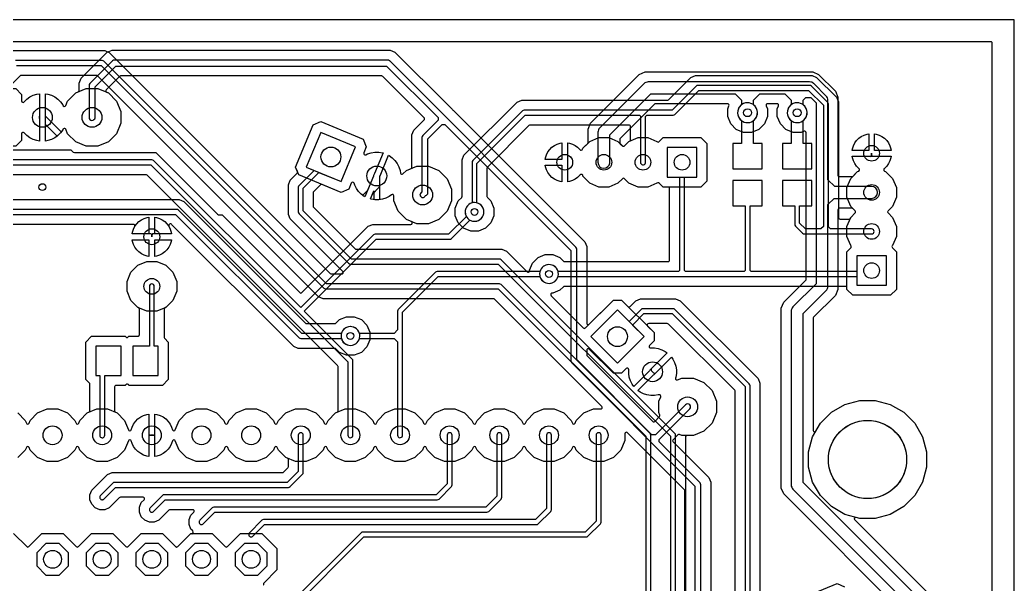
# Model space of a CAD drawing. Header units: millimetres. Extents: x 0 to 100, y 0 to 100.
# Drawn here: x 49.1 to 100, y 71.1 to 100 of the extents above; entities that cross this region are included whole.
import ezdxf

# ---------------------------------------------------------------- set-up
doc = ezdxf.new("R2010")
doc.units = ezdxf.units.MM

msp = doc.modelspace()

# ---------------------------------------------------------------- linework, layer by layer
at = {"layer": '16_copper'}
for points in [[(98.812, 1.118, 0.392588), (98.882, 1.194), (98.882, 98.806, 0.414214), (98.806, 98.882), (1.194, 98.882, 0.414214), (1.118, 98.806), (1.118, 1.194, 0.414214), (1.194, 1.118), (98.806, 1.118)], [(46.564, 93.537), (46.267, 93.834), (46.267, 96.186), (46.564, 96.483), (48.916, 96.483), (49.213, 96.186), (49.213, 95.85, 0.652315), (49.346, 95.8), (49.486, 95.94), (49.641, 96.053), (49.812, 96.14), (49.995, 96.199), (50.128, 96.22), (50.128, 95.086, 0.236107), (50.128, 94.934), (50.128, 93.8), (49.995, 93.821), (49.812, 93.88), (49.641, 93.967), (49.486, 94.08), (49.346, 94.22, 0.688708), (49.213, 94.17), (49.213, 93.834), (48.916, 93.537)], [(66.596, 91.08), (66.46, 91.216), (66.347, 91.371), (66.26, 91.542), (66.228, 91.641, 0.69697), (66.085, 91.647), (65.955, 91.332), (65.566, 91.171), (63.393, 92.071), (63.232, 92.46), (64.132, 94.632), (64.521, 94.793), (66.693, 93.893), (66.854, 93.504), (66.724, 93.189, 0.696956), (66.829, 93.092), (66.922, 93.14), (67.105, 93.199), (67.294, 93.229), (67.486, 93.229), (67.676, 93.199), (67.713, 93.187), (67.278, 92.139, 0.236099), (67.22, 91.998), (66.914, 91.26), (66.676, 91.022)], [(70.538, 86.868), (75.737, 86.868, 0.95153), (76.674, 87.075), (76.662, 87.128, 0.75763), (75.737, 87.122), (70.485, 87.122, 0.198912), (70.395, 87.085), (68.49, 85.18, 0.198912), (68.453, 85.09), (68.453, 84.127), (68.273, 83.947), (66.503, 83.947, 0.95153), (65.566, 83.74), (65.578, 83.687, 0.75763), (66.503, 83.693), (68.273, 83.693), (68.453, 83.513), (68.453, 78.74, 0.879449), (68.703, 78.708), (68.707, 78.74), (68.707, 85.037)], [(56.21, 83.3), (56.007, 83.3), (56.007, 86.36, 1), (55.753, 86.36), (55.753, 83.3), (54.91, 83.3), (54.91, 81.8), (56.21, 81.8)], [(53.366, 78.616, 0.355417), (53.467, 78.74), (53.467, 81.8), (54.31, 81.8), (54.31, 83.3), (53.01, 83.3), (53.01, 81.8), (53.213, 81.8), (53.213, 78.74), (53.216, 78.712), (53.225, 78.685), (53.24, 78.662), (53.26, 78.641), (53.284, 78.626), (53.31, 78.617), (53.338, 78.613)]]:
    msp.add_lwpolyline(points, format="xyb", close=True, dxfattribs=at)
for points in [[(38.951, 93.345), (51.729, 93.345), (51.812, 93.263, 0.198912), (51.92, 93.218), (56.09, 93.218), (59.246, 90.062, 0.198912), (59.354, 90.018), (59.47, 90.018), (63.446, 86.042, 0.414214), (63.554, 86.042), (66.761, 89.249), (66.95, 89.438), (67.184, 89.535), (69.132, 89.535, 0.820685), (69.162, 89.682), (68.902, 89.789), (68.488, 90.203), (68.263, 90.745), (68.263, 90.988, 0.612806), (68.142, 91.05), (68.029, 90.967), (67.858, 90.88), (67.675, 90.821), (67.486, 90.791), (67.294, 90.791), (67.105, 90.821), (67.067, 90.833), (67.173, 91.087), (67.498, 91.412, 0.198912), (67.542, 91.52), (67.542, 91.997, 0.039773), (67.56, 92.022), (67.994, 93.07), (68.029, 93.053), (68.184, 92.94), (68.32, 92.804), (68.433, 92.649), (68.52, 92.478), (68.579, 92.295), (68.601, 92.157, 0.612808), (68.73, 92.115), (68.902, 92.287), (69.143, 92.386, 0.303351), (69.19, 92.457), (69.19, 94.111), (69.29, 94.354), (69.815, 94.879, 0.414214), (69.815, 94.986), (67.694, 97.107, 0.198912), (67.64, 97.13), (54.28, 97.13, 0.198912), (54.226, 97.107), (53.54, 96.421, 0.534516), (53.564, 96.296), (53.655, 96.259), (54.069, 95.845), (54.293, 95.303), (54.293, 94.717), (54.069, 94.175), (53.655, 93.761), (53.113, 93.537), (52.527, 93.537), (51.985, 93.761), (51.571, 94.175), (51.478, 94.399, 0.503395), (51.36, 94.429), (51.352, 94.422, 0.162558), (51.323, 94.371), (51.244, 94.262), (50.431, 95.074, 0.015468), (50.432, 95.086), (50.432, 96.22), (50.565, 96.199), (50.748, 96.14), (50.919, 96.053), (51.074, 95.94), (51.21, 95.804), (51.323, 95.649, 0.817221), (51.478, 95.621), (51.571, 95.845), (51.985, 96.259), (52.113, 96.312, 0.303351), (52.16, 96.382), (52.16, 96.766), (52.26, 97.009), (53.601, 98.35), (53.844, 98.45), (68.076, 98.45), (68.319, 98.35), (71.039, 95.63), (71.039, 95.63), (71.246, 95.423, 0.180832), (71.293, 95.376), (78.03, 88.639), (78.13, 88.396), (78.13, 84.48, 0.668179), (78.26, 84.426), (79.494, 85.659), (79.914, 85.659), (81.577, 83.996), (81.577, 83.576), (81.34, 83.339, 0.65231), (81.398, 83.209), (81.596, 83.209), (81.785, 83.179), (81.968, 83.12), (82.139, 83.033), (82.248, 82.954), (81.392, 82.098, 0.116451), (81.338, 82.044), (80.536, 81.242), (80.457, 81.351), (80.37, 81.522), (80.311, 81.705), (80.281, 81.894), (80.281, 82.092, 0.6887), (80.151, 82.15), (79.914, 81.913), (79.494, 81.913), (78.26, 83.146, 0.668179), (78.13, 83.092), (78.13, 82.855, 0.198912), (78.153, 82.801), (81.507, 79.447, 0.414214), (81.615, 79.447), (81.859, 79.691, 0.303353), (81.875, 79.774), (81.823, 79.901), (81.823, 80.487), (81.916, 80.711, 0.504195), (81.852, 80.815), (81.842, 80.816, 0.162621), (81.785, 80.801), (81.596, 80.771), (81.404, 80.771), (81.215, 80.801), (81.032, 80.86), (80.861, 80.947), (80.752, 81.026), (81.554, 81.828, 0.116451), (81.608, 81.882), (82.464, 82.738), (82.543, 82.629), (82.63, 82.458), (82.689, 82.275), (82.719, 82.086), (82.719, 81.894), (82.689, 81.705, 0.817296), (82.779, 81.574), (83.003, 81.667), (83.589, 81.667), (84.131, 81.443), (84.545, 81.028), (84.769, 80.487), (84.769, 79.901), (84.545, 79.359), (84.131, 78.945), (83.589, 78.721), (83.003, 78.721), (82.876, 78.773, 0.303353), (82.793, 78.757), (82.549, 78.513, 0.414214), (82.549, 78.405), (84.38, 76.574), (84.48, 76.331), (84.48, 65.507, 0.414214)], [(83.972, 65.087), (83.972, 76.2, 0.198912), (83.928, 76.308), (81.84, 78.395), (81.84, 78.523), (83.404, 80.086, 1), (83.188, 80.302), (81.652, 78.765), (81.47, 78.765), (77.622, 82.613), (77.622, 88.265, 0.198912), (77.578, 88.373), (68.053, 97.898), (68.048, 97.901, 0.189183), (67.945, 97.942), (53.975, 97.942, 0.198912), (53.867, 97.898), (52.712, 96.743, 0.198912), (52.668, 96.635), (52.668, 95.01, 0.949951), (52.972, 94.994), (52.972, 95.01), (52.972, 96.572), (54.038, 97.638), (67.882, 97.638), (70.523, 94.996), (70.523, 94.869), (69.742, 94.088, 0.198912), (69.698, 93.98), (69.698, 91.179, 0.911184), (69.747, 90.911), (69.775, 90.917, 0.261627), (69.881, 91.003), (69.888, 91.004, 0.342029), (70.002, 91.151), (70.002, 93.917), (70.739, 94.653), (70.866, 94.653), (77.318, 88.202), (77.318, 82.55, 0.198912), (77.362, 82.442), (83.668, 76.137), (83.668, 62.505, 0.198912)], [(94.415, 69.536), (88.211, 75.74), (88.087, 76.038), (88.087, 85.252), (88.211, 85.55), (89.335, 86.674, 0.198912), (89.357, 86.728), (89.357, 94.226, 0.534506), (89.252, 94.296), (89.102, 94.234), (88.698, 94.234), (88.324, 94.389), (88.039, 94.674), (87.884, 95.048), (87.884, 95.452), (87.946, 95.602, 0.534506), (87.876, 95.707), (87.384, 95.707, 0.534506), (87.314, 95.602), (87.376, 95.452), (87.376, 95.048), (87.221, 94.674), (86.936, 94.389), (86.562, 94.234), (86.158, 94.234), (85.784, 94.389), (85.499, 94.674), (85.344, 95.048), (85.344, 95.452), (85.406, 95.602, 0.534506), (85.336, 95.707), (81.648, 95.707, 0.198912), (81.594, 95.685), (79.845, 93.936, 0.198912), (79.823, 93.882), (79.823, 93.716, 0.198912), (79.845, 93.662), (79.956, 93.551, 0.414214), (80.064, 93.551), (80.294, 93.781), (80.759, 93.974), (81.261, 93.974), (81.726, 93.781, 0.463769), (81.843, 93.772), (82.044, 93.974), (83.976, 93.974), (84.274, 93.676), (84.274, 91.744), (83.976, 91.446), (82.044, 91.446), (81.843, 91.648, 0.10935), (81.815, 91.666), (81.81, 91.667, 0.256412), (81.726, 91.639), (81.261, 91.446), (80.759, 91.446), (80.294, 91.639), (80.064, 91.869, 0.414214), (79.956, 91.869), (79.726, 91.639), (79.261, 91.446), (78.759, 91.446), (78.294, 91.639), (77.939, 91.994, 0.728457), (77.78, 92.052), (77.668, 91.94), (77.539, 91.847), (77.398, 91.774), (77.246, 91.725), (77.162, 91.712), (77.162, 92.71, 0.116455), (77.162, 92.786), (77.162, 93.708), (77.246, 93.695), (77.398, 93.646), (77.539, 93.573), (77.668, 93.48), (77.78, 93.368, 0.630057), (77.918, 93.375), (77.939, 93.426), (78.175, 93.662, 0.198912), (78.197, 93.716), (78.197, 94.412), (78.321, 94.71), (80.58, 96.97), (80.58, 96.97), (80.82, 97.209), (81.118, 97.333), (89.697, 97.333), (89.995, 97.209), (90.859, 96.345), (90.983, 96.047), (90.983, 92.062, 0.426184), (91.062, 91.983), (91.704, 91.983, 0.198912), (91.758, 92.005), (91.994, 92.241, 0.728457), (92.052, 92.4), (91.94, 92.512), (91.847, 92.641), (91.774, 92.782), (91.725, 92.934), (91.712, 93.018), (92.634, 93.018, 0.237915), (92.695, 93.049), (92.698, 93.053, -0.108546), (92.71, 93.094), (92.71, 93.17), (92.71, 93.17), (92.71, 93.094, 0.414214), (92.786, 93.018), (93.708, 93.018), (93.695, 92.934), (93.646, 92.782), (93.573, 92.641), (93.48, 92.512), (93.368, 92.4, 0.630057), (93.375, 92.262), (93.426, 92.241), (93.781, 91.886), (93.974, 91.421), (93.974, 90.919), (93.781, 90.454), (93.551, 90.224, 0.414214), (93.551, 90.116), (93.781, 89.886), (93.974, 89.421), (93.974, 88.919), (93.781, 88.454, 0.463769), (93.772, 88.337), (93.974, 88.136), (93.974, 86.204), (93.676, 85.906), (91.744, 85.906), (91.446, 86.204), (91.446, 88.136), (91.648, 88.337, 0.10935), (91.666, 88.365), (91.667, 88.37, 0.256412), (91.639, 88.454), (91.446, 88.919), (91.446, 89.421), (91.639, 89.886), (91.869, 90.116, 0.414214), (91.869, 90.224), (91.758, 90.335, 0.198912), (91.704, 90.357), (91.059, 90.357, 0.414214), (90.983, 90.281), (90.983, 86.198), (90.859, 85.9), (89.735, 84.776, 0.198912), (89.713, 84.722), (89.713, 78.989, 0.767326), (89.855, 78.951), (90.087, 79.352), (90.648, 79.913), (91.336, 80.31), (92.103, 80.516), (92.897, 80.516), (93.664, 80.31), (94.352, 79.913), (94.913, 79.352), (95.31, 78.664), (95.516, 77.897), (95.516, 77.103), (95.31, 76.336), (94.913, 75.648), (94.352, 75.087), (93.664, 74.69), (92.897, 74.484), (92.103, 74.484), (91.917, 74.534, 0.767327), (91.843, 74.406), (95.7, 70.55)], [(95.466, 70.066), (89.205, 76.326), (89.205, 84.964), (90.386, 86.144, 0.198912), (90.475, 86.36), (90.475, 90.552), (90.788, 90.865), (92.71, 90.865, 1), (92.71, 91.475), (90.82, 91.475), (90.475, 91.82), (90.475, 95.885, 0.198912), (90.386, 96.101), (89.751, 96.736), (89.741, 96.743, 0.188713), (89.535, 96.825), (81.28, 96.825, 0.198912), (81.064, 96.736), (78.794, 94.466, 0.198912), (78.705, 94.25), (78.705, 92.71, 0.93523), (79.312, 92.669), (79.315, 92.71), (79.315, 94.124), (81.406, 96.215), (85.726, 96.215), (86.055, 95.886), (86.055, 95.657, 0.987052), (86.654, 94.835), (86.699, 94.871, 0.473572), (86.665, 95.657), (86.665, 95.886), (86.994, 96.215), (88.266, 96.215), (88.595, 95.886), (88.595, 95.657, 0.987052), (89.194, 94.835), (89.239, 94.871, 0.473572), (89.205, 95.657), (89.205, 95.886), (89.344, 96.025), (89.599, 96.025), (89.865, 95.759), (89.865, 86.486), (88.684, 85.306, 0.198912), (88.595, 85.09), (88.595, 76.2, 0.198912), (88.684, 75.984), (94.945, 69.724)], [(26.67, 92.583), (55.827, 92.583), (65.913, 82.497), (65.913, 78.74, 0.879449), (66.163, 78.708), (66.167, 78.74), (66.167, 82.55, 0.198912), (66.13, 82.64), (63.68, 85.09), (67.363, 88.773), (71.12, 88.773, 0.198912), (71.21, 88.81), (72.152, 89.753, 0.951527), (72.668, 90.562), (72.622, 90.591, 0.757628), (71.973, 89.932), (71.067, 89.027), (67.31, 89.027, 0.198912), (67.22, 88.99), (63.5, 85.27), (55.97, 92.8, 0.198912), (55.88, 92.837), (26.723, 92.837)], [(83.16, 62.373), (83.16, 75.895, 0.198912), (83.137, 75.949), (80.836, 78.25), (80.216, 78.87, 0.668179), (80.086, 78.816), (80.086, 78.472), (79.881, 77.977), (79.503, 77.599), (79.008, 77.394), (78.472, 77.394), (77.977, 77.599), (77.599, 77.977), (77.54, 78.118, 0.66819), (77.4, 78.118), (77.341, 77.977), (76.963, 77.599), (76.468, 77.394), (75.932, 77.394), (75.437, 77.599), (75.059, 77.977), (75, 78.118, 0.66819), (74.86, 78.118), (74.801, 77.977), (74.423, 77.599), (73.928, 77.394), (73.392, 77.394), (72.897, 77.599), (72.519, 77.977), (72.46, 78.118, 0.66819), (72.32, 78.118), (72.261, 77.977), (71.883, 77.599), (71.388, 77.394), (70.852, 77.394), (70.357, 77.599), (69.979, 77.977), (69.92, 78.118, 0.66819), (69.78, 78.118), (69.721, 77.977), (69.343, 77.599), (68.848, 77.394), (68.312, 77.394), (67.817, 77.599), (67.439, 77.977), (67.38, 78.118, 0.66819), (67.24, 78.118), (67.181, 77.977), (66.803, 77.599), (66.308, 77.394), (65.772, 77.394), (65.277, 77.599), (64.899, 77.977), (64.84, 78.118, 0.66819), (64.7, 78.118), (64.641, 77.977), (64.263, 77.599), (63.768, 77.394), (63.232, 77.394), (62.737, 77.599), (62.359, 77.977), (62.3, 78.118, 0.66819), (62.16, 78.118), (62.101, 77.977), (61.723, 77.599), (61.228, 77.394), (60.692, 77.394), (60.197, 77.599), (59.819, 77.977), (59.76, 78.118, 0.66819), (59.62, 78.118), (59.561, 77.977), (59.183, 77.599), (58.688, 77.394), (58.152, 77.394), (57.657, 77.599), (57.279, 77.977), (57.079, 78.461, 0.69697), (56.936, 78.455), (56.892, 78.321), (56.814, 78.168), (56.713, 78.028), (56.592, 77.907), (56.452, 77.806), (56.299, 77.728), (56.136, 77.675), (56.032, 77.658), (56.032, 78.664, 0.116459), (56.032, 78.74), (56.032, 79.822), (56.136, 79.805), (56.299, 79.752), (56.452, 79.674), (56.592, 79.573), (56.713, 79.452), (56.814, 79.312), (56.892, 79.159), (56.936, 79.025, 0.69697), (57.079, 79.019), (57.279, 79.503), (57.657, 79.881), (58.152, 80.086), (58.688, 80.086), (59.183, 79.881), (59.561, 79.503), (59.62, 79.362, 0.66819), (59.76, 79.362), (59.819, 79.503), (60.197, 79.881), (60.692, 80.086), (61.228, 80.086), (61.723, 79.881), (62.101, 79.503), (62.16, 79.362, 0.66819), (62.3, 79.362), (62.359, 79.503), (62.737, 79.881), (63.232, 80.086), (63.768, 80.086), (64.263, 79.881), (64.641, 79.503), (64.7, 79.362, 0.66819), (64.84, 79.362), (64.899, 79.503), (65.277, 79.881), (65.358, 79.915, 0.303351), (65.405, 79.985), (65.405, 82.255, 0.198912), (65.383, 82.309), (55.639, 92.053, 0.198912), (55.585, 92.075), (40.221, 92.075)], [(49.023, 79.881), (49.401, 79.503), (49.46, 79.362, 0.66819), (49.6, 79.362), (49.659, 79.503), (50.037, 79.881), (50.532, 80.086), (51.068, 80.086), (51.563, 79.881), (51.941, 79.503), (52, 79.362, 0.66819), (52.14, 79.362), (52.199, 79.503), (52.577, 79.881), (52.658, 79.915, 0.303351), (52.705, 79.985), (52.705, 81.355, 0.198912), (52.683, 81.409), (52.502, 81.59), (52.502, 83.51), (52.8, 83.808), (54.52, 83.808, 0.598056), (54.664, 83.772), (54.7, 83.808), (55.169, 83.808, 0.414214), (55.245, 83.884), (55.245, 85.197, 0.229634), (55.216, 85.257), (55.207, 85.263, 0.131901), (55.161, 85.283), (54.803, 85.641), (54.61, 86.107), (54.61, 86.613), (54.803, 87.079), (55.161, 87.437), (55.627, 87.63), (56.133, 87.63), (56.599, 87.437), (56.957, 87.079), (57.15, 86.613), (57.15, 86.107), (56.957, 85.641), (56.599, 85.283, 0.44238), (56.515, 85.197), (56.515, 83.745, 0.198912), (56.537, 83.691), (56.718, 83.51), (56.718, 81.59), (56.42, 81.292), (54.7, 81.292, 0.598066), (54.556, 81.328), (54.52, 81.292), (54.051, 81.292, 0.414214), (53.975, 81.216), (53.975, 79.985, 0.303351), (54.022, 79.915), (54.103, 79.881), (54.481, 79.503), (54.681, 79.019, 0.69697), (54.824, 79.025), (54.868, 79.159), (54.946, 79.312), (55.047, 79.452), (55.168, 79.573), (55.308, 79.674), (55.461, 79.752), (55.624, 79.805), (55.728, 79.822), (55.728, 78.74, 0.116455), (55.728, 78.664), (55.728, 77.658), (55.624, 77.675), (55.461, 77.728), (55.308, 77.806), (55.168, 77.907), (55.047, 78.028), (54.946, 78.168), (54.868, 78.321), (54.824, 78.455, 0.69697), (54.681, 78.461), (54.481, 77.977), (54.103, 77.599), (53.608, 77.394), (53.072, 77.394), (52.577, 77.599), (52.199, 77.977), (52.14, 78.118, 0.66819), (52, 78.118), (51.941, 77.977), (51.563, 77.599), (51.068, 77.394), (50.532, 77.394), (50.037, 77.599), (49.659, 77.977), (49.6, 78.118, 0.66819), (49.46, 78.118), (49.401, 77.977), (49.023, 77.599)], [(48.807, 73.711), (49.476, 73.042, 0.414214), (49.584, 73.042), (50.253, 73.711), (51.347, 73.711), (52.016, 73.042, 0.414214), (52.124, 73.042), (52.793, 73.711), (53.887, 73.711), (54.556, 73.042, 0.414214), (54.664, 73.042), (55.333, 73.711), (56.427, 73.711), (57.096, 73.042, 0.414214), (57.204, 73.042), (57.873, 73.711), (58.967, 73.711), (59.636, 73.042, 0.414214), (59.744, 73.042), (60.413, 73.711), (61.507, 73.711), (62.281, 72.937), (62.281, 71.843), (61.612, 71.174, 0.414214), (61.612, 71.066)]]:
    msp.add_lwpolyline(points, format="xyb", dxfattribs=at)
for points in [[(50.432, 94.642), (51.028, 94.046), (50.919, 93.967), (50.748, 93.88), (50.565, 93.821), (50.432, 93.8)], [(66.304, 93.504), (64.521, 94.243), (63.782, 92.46), (65.566, 91.721)], [(91.712, 93.322), (91.725, 93.406), (91.774, 93.558), (91.847, 93.699), (91.94, 93.828), (92.052, 93.94), (92.181, 94.033), (92.322, 94.106), (92.474, 94.155), (92.558, 94.168), (92.558, 93.322)], [(92.862, 93.322), (92.862, 94.168), (92.946, 94.155), (93.098, 94.106), (93.239, 94.033), (93.368, 93.94), (93.48, 93.828), (93.573, 93.699), (93.646, 93.558), (93.695, 93.406), (93.708, 93.322)], [(76.012, 92.862), (76.025, 92.946), (76.074, 93.098), (76.147, 93.239), (76.24, 93.368), (76.352, 93.48), (76.481, 93.573), (76.622, 93.646), (76.774, 93.695), (76.858, 93.708), (76.858, 92.862)], [(83.766, 93.466), (82.254, 93.466), (82.254, 91.954), (83.766, 91.954)], [(76.774, 91.725), (76.622, 91.774), (76.481, 91.847), (76.352, 91.94), (76.24, 92.052), (76.147, 92.181), (76.074, 92.322), (76.025, 92.474), (76.012, 92.558), (76.858, 92.558), (76.858, 91.712)], [(54.875, 89.052), (54.889, 89.138), (54.938, 89.29), (55.011, 89.433), (55.105, 89.562), (55.218, 89.675), (55.347, 89.769), (55.49, 89.842), (55.642, 89.891), (55.728, 89.905), (55.728, 89.052)], [(56.032, 89.052), (56.032, 89.905), (56.118, 89.891), (56.27, 89.842), (56.413, 89.769), (56.542, 89.675), (56.655, 89.562), (56.749, 89.433), (56.822, 89.29), (56.871, 89.138), (56.885, 89.052)], [(55.642, 87.909), (55.49, 87.958), (55.347, 88.031), (55.218, 88.125), (55.105, 88.238), (55.011, 88.367), (54.938, 88.51), (54.889, 88.662), (54.875, 88.748), (55.728, 88.748), (55.728, 87.895)], [(56.032, 88.748), (56.885, 88.748), (56.871, 88.662), (56.822, 88.51), (56.749, 88.367), (56.655, 88.238), (56.542, 88.125), (56.413, 88.031), (56.27, 87.958), (56.118, 87.909), (56.032, 87.895)], [(93.466, 87.926), (91.954, 87.926), (91.954, 86.414), (93.466, 86.414)], [(81.069, 83.786), (79.704, 85.151), (78.339, 83.786), (79.704, 82.421)], [(51.613, 72.053), (51.613, 72.727), (51.137, 73.203), (50.463, 73.203), (49.987, 72.727), (49.987, 72.053), (50.463, 71.577), (51.137, 71.577)], [(54.153, 72.053), (54.153, 72.727), (53.677, 73.203), (53.003, 73.203), (52.527, 72.727), (52.527, 72.053), (53.003, 71.577), (53.677, 71.577)], [(56.693, 72.053), (56.693, 72.727), (56.217, 73.203), (55.543, 73.203), (55.067, 72.727), (55.067, 72.053), (55.543, 71.577), (56.217, 71.577)], [(59.233, 72.053), (59.233, 72.727), (58.757, 73.203), (58.083, 73.203), (57.607, 72.727), (57.607, 72.053), (58.083, 71.577), (58.757, 71.577)], [(61.773, 72.053), (61.773, 72.727), (61.297, 73.203), (60.623, 73.203), (60.147, 72.727), (60.147, 72.053), (60.623, 71.577), (61.297, 71.577)]]:
    msp.add_lwpolyline(points, close=True, dxfattribs=at)
msp.add_lwpolyline([(88.768, 70.248), (90.94, 71.148), (91.329, 70.987)], dxfattribs=at)
at = {"layer": '1_copper'}
for points in [[(98.812, 1.118, 0.392588), (98.882, 1.194), (98.882, 98.806, 0.414214), (98.806, 98.882), (1.194, 98.882, 0.414214), (1.118, 98.806), (1.118, 1.194, 0.414214), (1.194, 1.118), (98.806, 1.118)], [(52.527, 93.537), (51.985, 93.761), (51.571, 94.175), (51.478, 94.399, 0.503395), (51.36, 94.429), (51.352, 94.422, 0.162558), (51.323, 94.371), (51.21, 94.216), (51.074, 94.08), (50.919, 93.967), (50.748, 93.88), (50.565, 93.821), (50.432, 93.8), (50.432, 95.01, 0.116455), (50.432, 95.086), (50.432, 96.22), (50.565, 96.199), (50.748, 96.14), (50.919, 96.053), (51.074, 95.94), (51.21, 95.804), (51.323, 95.649, 0.817221), (51.478, 95.621), (51.571, 95.845), (51.985, 96.259), (52.527, 96.483), (53.113, 96.483), (53.655, 96.259), (54.069, 95.845), (54.293, 95.303), (54.293, 94.717), (54.069, 94.175), (53.655, 93.761), (53.113, 93.537)], [(74.925, 95.376, 0.187839), (74.84, 95.34), (72.3, 92.8, 0.198912), (72.263, 92.71), (72.263, 90.633, 0.95153), (72.47, 89.696), (72.523, 89.708, 0.75763), (72.517, 90.633), (72.517, 92.657), (74.983, 95.123), (80.83, 95.123), (80.883, 95.07), (80.883, 92.71, 0.879449), (81.133, 92.678), (81.137, 92.71), (81.137, 95.054), (81.206, 95.123), (82.55, 95.123, 0.198912), (82.64, 95.16), (83.873, 96.393), (89.482, 96.393), (90.248, 95.628), (90.248, 89.427), (90.117, 89.297), (89.318, 89.297), (89.027, 89.588), (89.027, 90.475), (89.65, 90.475), (89.65, 91.775), (88.15, 91.775), (88.15, 90.475), (88.773, 90.475), (88.773, 89.535, 0.198912), (88.81, 89.445), (89.175, 89.08, 0.198912), (89.265, 89.043), (92.71, 89.043, 1), (92.71, 89.297), (90.604, 89.297), (90.502, 89.399), (90.502, 95.68, 0.198912), (90.464, 95.77), (89.625, 96.61, 0.198912), (89.535, 96.647), (83.82, 96.647, 0.198912), (83.73, 96.61), (82.497, 95.377), (74.93, 95.377)], [(87.11, 93.675), (86.665, 93.675), (86.665, 94.843, 0.987052), (86.066, 95.665), (86.021, 95.629, 0.473572), (86.055, 94.843), (86.055, 93.675), (85.61, 93.675), (85.61, 92.375), (87.11, 92.375)], [(89.65, 93.675), (89.205, 93.675), (89.205, 94.843, 0.987052), (88.606, 95.665), (88.561, 95.629, 0.473572), (88.595, 94.843), (88.595, 93.675), (88.15, 93.675), (88.15, 92.375), (89.65, 92.375)], [(91.954, 86.414), (93.466, 86.414), (93.466, 87.926), (91.954, 87.926), (91.954, 87.122), (86.54, 87.122), (86.487, 87.175), (86.487, 90.475), (87.11, 90.475), (87.11, 91.775), (85.61, 91.775), (85.61, 90.475), (86.233, 90.475), (86.233, 87.175), (86.18, 87.122), (83.19, 87.122), (83.137, 87.175), (83.137, 91.954), (83.766, 91.954), (83.766, 93.466), (82.254, 93.466), (82.254, 91.954), (82.883, 91.954), (82.883, 87.175), (82.83, 87.122), (76.663, 87.122, 0.95153), (75.726, 86.915), (75.738, 86.862, 0.75763), (76.663, 86.868), (91.954, 86.868)], [(69.444, 89.565), (68.902, 89.789), (68.488, 90.203), (68.263, 90.745), (68.263, 90.988, 0.612806), (68.142, 91.05), (68.029, 90.967), (67.858, 90.88), (67.675, 90.821), (67.542, 90.8), (67.542, 91.997, 0.039773), (67.56, 92.022), (67.994, 93.07), (68.029, 93.053), (68.184, 92.94), (68.32, 92.804), (68.433, 92.649), (68.52, 92.478), (68.579, 92.295), (68.601, 92.157, 0.612808), (68.73, 92.115), (68.902, 92.287), (69.444, 92.511), (70.03, 92.511), (70.571, 92.287), (70.986, 91.872), (71.21, 91.331), (71.21, 90.745), (70.986, 90.203), (70.571, 89.789), (70.03, 89.565)], [(53.378, 75.444, 0.120111), (53.43, 75.475), (54.028, 76.073), (62.865, 76.073, 0.198912), (62.955, 76.11), (63.59, 76.745, 0.198912), (63.627, 76.835), (63.627, 78.74, 1), (63.373, 78.74), (63.373, 76.888), (62.812, 76.327), (53.975, 76.327, 0.198912), (53.885, 76.29), (53.25, 75.655), (53.233, 75.633), (53.22, 75.608), (53.214, 75.58), (53.214, 75.552), (53.22, 75.525), (53.231, 75.499), (53.249, 75.477), (53.27, 75.459), (53.295, 75.446), (53.323, 75.439), (53.351, 75.438)], [(55.918, 74.809, 0.120111), (55.97, 74.84), (56.568, 75.438), (70.485, 75.438, 0.198912), (70.575, 75.475), (71.21, 76.11, 0.198912), (71.247, 76.2), (71.247, 78.74, 1), (70.993, 78.74), (70.993, 76.253), (70.432, 75.692), (56.515, 75.692, 0.198912), (56.425, 75.655), (55.79, 75.02), (55.773, 74.998), (55.76, 74.973), (55.754, 74.945), (55.754, 74.917), (55.76, 74.89), (55.771, 74.864), (55.789, 74.842), (55.81, 74.824), (55.835, 74.811), (55.863, 74.804), (55.891, 74.803)], [(58.458, 74.174, 0.120111), (58.51, 74.205), (59.108, 74.803), (73.025, 74.803, 0.198912), (73.115, 74.84), (73.75, 75.475, 0.198912), (73.787, 75.565), (73.787, 78.74, 1), (73.533, 78.74), (73.533, 75.618), (72.972, 75.057), (59.055, 75.057, 0.198912), (58.965, 75.02), (58.33, 74.385), (58.313, 74.363), (58.3, 74.338), (58.294, 74.31), (58.294, 74.282), (58.3, 74.255), (58.311, 74.229), (58.329, 74.207), (58.35, 74.189), (58.375, 74.176), (58.403, 74.169), (58.431, 74.168)], [(60.998, 73.539, 0.120111), (61.05, 73.57), (61.648, 74.168), (75.565, 74.168, 0.198912), (75.655, 74.205), (76.29, 74.84, 0.198912), (76.327, 74.93), (76.327, 78.74, 1), (76.073, 78.74), (76.073, 74.983), (75.512, 74.422), (61.595, 74.422, 0.198912), (61.505, 74.385), (60.87, 73.75), (60.853, 73.728), (60.84, 73.703), (60.834, 73.675), (60.834, 73.647), (60.84, 73.62), (60.851, 73.594), (60.869, 73.572), (60.89, 73.554), (60.915, 73.541), (60.943, 73.534), (60.971, 73.533)]]:
    msp.add_lwpolyline(points, format="xyb", close=True, dxfattribs=at)
for points in [[(48.769, 98.425), (53.466, 98.425), (53.7, 98.328), (53.889, 98.139), (53.889, 98.139), (65.011, 87.017, 0.198912), (65.065, 86.995), (65.593, 86.995, 0.668179), (65.647, 87.125), (65.491, 87.281), (62.962, 89.81), (62.865, 90.044), (62.865, 91.565), (62.962, 91.798), (63.311, 92.147, 0.303343), (63.327, 92.231), (63.232, 92.46), (64.132, 94.632), (64.521, 94.793), (66.693, 93.893), (66.854, 93.504), (66.724, 93.189, 0.696956), (66.829, 93.092), (66.922, 93.14), (67.105, 93.199), (67.294, 93.229), (67.486, 93.229), (67.676, 93.199), (67.713, 93.187), (67.278, 92.139, 0.236099), (67.22, 91.998), (66.786, 90.95), (66.751, 90.967), (66.596, 91.08), (66.46, 91.216), (66.347, 91.371), (66.26, 91.542), (66.228, 91.641, 0.69697), (66.085, 91.647), (65.955, 91.332), (65.566, 91.171), (64.598, 91.572, 0.303343), (64.515, 91.555), (64.157, 91.198, 0.198912), (64.135, 91.144), (64.135, 90.465, 0.198912), (64.157, 90.411), (66.281, 88.287, 0.198912), (66.335, 88.265), (73.786, 88.265), (74.02, 88.168), (74.209, 87.979), (74.209, 87.979), (75.082, 87.106, 0.548404), (75.208, 87.134), (75.208, 87.136, 0.144745), (75.212, 87.191), (75.363, 87.555), (75.64, 87.832), (76.004, 87.983), (76.396, 87.983), (76.76, 87.832), (76.94, 87.652, 0.198912), (76.994, 87.63), (82.299, 87.63, 0.414214), (82.375, 87.706), (82.375, 91.37, 0.414214), (82.299, 91.446), (82.044, 91.446), (81.843, 91.648, 0.10935), (81.815, 91.666), (81.81, 91.667, 0.256412), (81.726, 91.639), (81.261, 91.446), (80.759, 91.446), (80.294, 91.639), (80.064, 91.869, 0.414214), (79.956, 91.869), (79.726, 91.639), (79.261, 91.446), (78.759, 91.446), (78.294, 91.639), (77.939, 91.994, 0.728457), (77.78, 92.052), (77.668, 91.94), (77.539, 91.847), (77.398, 91.774), (77.246, 91.725), (77.162, 91.712), (77.162, 92.71, 0.116455), (77.162, 92.786), (77.162, 93.708), (77.246, 93.695), (77.398, 93.646), (77.539, 93.573), (77.668, 93.48), (77.78, 93.368, 0.630057), (77.918, 93.375), (77.939, 93.426), (78.294, 93.781), (78.759, 93.974), (79.261, 93.974), (79.726, 93.781), (79.956, 93.551, 0.414214), (80.064, 93.551), (80.294, 93.781, 0.43017), (80.375, 93.866), (80.375, 94.539, 0.414214), (80.299, 94.615), (75.225, 94.615, 0.198912), (75.171, 94.593), (73.047, 92.469, 0.198912), (73.025, 92.415), (73.025, 90.964, 0.198912), (73.047, 90.91), (73.227, 90.73), (73.378, 90.366), (73.378, 89.974), (73.227, 89.61), (72.95, 89.333), (72.586, 89.182), (72.194, 89.182), (71.83, 89.333), (71.553, 89.61), (71.402, 89.974), (71.402, 90.366), (71.553, 90.73), (71.733, 90.91, 0.198912), (71.755, 90.964), (71.755, 92.836), (71.852, 93.07), (74.57, 95.788), (74.804, 95.885), (82.255, 95.885, 0.198912), (82.309, 95.907), (83.271, 96.869), (83.271, 96.869), (83.46, 97.058), (83.694, 97.155), (89.661, 97.155), (89.895, 97.058), (90.084, 96.869), (90.084, 96.869), (90.724, 96.229), (90.724, 96.229), (90.913, 96.04), (91.01, 95.807), (91.01, 89.881, 0.414214), (91.086, 89.805), (91.554, 89.805, 0.229641), (91.614, 89.834), (91.62, 89.843, 0.124099), (91.639, 89.886), (91.869, 90.116, 0.414214), (91.869, 90.224), (91.639, 90.454), (91.446, 90.919), (91.446, 91.421), (91.639, 91.886), (91.994, 92.241, 0.728457), (92.052, 92.4), (91.94, 92.512), (91.847, 92.641), (91.774, 92.782), (91.725, 92.934), (91.712, 93.018), (92.634, 93.018, 0.116455), (92.71, 93.018), (93.708, 93.018), (93.695, 92.934), (93.646, 92.782), (93.573, 92.641), (93.48, 92.512), (93.368, 92.4, 0.630057), (93.375, 92.262), (93.426, 92.241), (93.781, 91.886), (93.974, 91.421), (93.974, 90.919), (93.781, 90.454), (93.551, 90.224, 0.414214), (93.551, 90.116), (93.781, 89.886), (93.974, 89.421), (93.974, 88.919), (93.781, 88.454, 0.463769), (93.772, 88.337), (93.974, 88.136), (93.974, 86.204), (93.676, 85.906), (91.744, 85.906), (91.446, 86.204), (91.446, 86.284, 0.414214), (91.37, 86.36), (76.994, 86.36, 0.198912), (76.94, 86.338), (76.76, 86.158), (76.396, 86.007, 0.821335), (76.311, 85.877), (77.957, 84.231, 0.414214), (78.065, 84.231), (79.494, 85.659), (79.914, 85.659), (80.243, 85.331, 0.414214), (80.351, 85.331), (80.648, 85.628), (80.882, 85.725), (82.676, 85.725), (82.91, 85.628), (86.898, 81.64), (86.995, 81.406), (86.995, 66.335, 0.198912)], [(81.407, 68.633), (81.407, 78.74, 0.198912), (81.37, 78.83), (73.75, 86.45, 0.198912), (73.66, 86.487), (64.823, 86.487), (53.43, 97.88, 0.198912), (53.34, 97.917), (48.895, 97.917, 0.198912)], [(48.948, 97.663), (53.287, 97.663), (64.68, 86.27, 0.198912), (64.77, 86.233), (73.607, 86.233), (81.153, 78.687), (81.153, 68.58, 0.198912)], [(49.023, 79.881), (49.401, 79.503), (49.46, 79.362, 0.66819), (49.6, 79.362), (49.659, 79.503), (50.037, 79.881), (50.532, 80.086), (51.068, 80.086), (51.563, 79.881), (51.941, 79.503), (52, 79.362, 0.66819), (52.14, 79.362), (52.199, 79.503), (52.577, 79.881), (53.072, 80.086), (53.608, 80.086), (54.103, 79.881), (54.481, 79.503), (54.681, 79.019, 0.69697), (54.824, 79.025), (54.868, 79.159), (54.946, 79.312), (55.047, 79.452), (55.168, 79.573), (55.308, 79.674), (55.461, 79.752), (55.624, 79.805), (55.728, 79.822), (55.728, 78.816, 0.237915), (55.759, 78.755), (55.763, 78.752, -0.108546), (55.804, 78.74), (55.956, 78.74, -0.109765), (55.998, 78.752), (56.002, 78.756, 0.234921), (56.032, 78.816), (56.032, 79.822), (56.136, 79.805), (56.299, 79.752), (56.452, 79.674), (56.592, 79.573), (56.713, 79.452), (56.814, 79.312), (56.892, 79.159), (56.936, 79.025, 0.69697), (57.079, 79.019), (57.279, 79.503), (57.657, 79.881), (58.152, 80.086), (58.688, 80.086), (59.183, 79.881), (59.561, 79.503), (59.62, 79.362, 0.66819), (59.76, 79.362), (59.819, 79.503), (60.197, 79.881), (60.692, 80.086), (61.228, 80.086), (61.723, 79.881), (62.101, 79.503), (62.16, 79.362, 0.66819), (62.3, 79.362), (62.359, 79.503), (62.737, 79.881), (63.232, 80.086), (63.768, 80.086), (64.263, 79.881), (64.641, 79.503), (64.7, 79.362, 0.66819), (64.84, 79.362), (64.899, 79.503), (65.277, 79.881), (65.772, 80.086), (66.308, 80.086), (66.803, 79.881), (67.181, 79.503), (67.24, 79.362, 0.66819), (67.38, 79.362), (67.439, 79.503), (67.817, 79.881), (68.312, 80.086), (68.848, 80.086), (69.343, 79.881), (69.721, 79.503), (69.78, 79.362, 0.66819), (69.92, 79.362), (69.979, 79.503), (70.357, 79.881), (70.852, 80.086), (71.388, 80.086), (71.883, 79.881), (72.261, 79.503), (72.32, 79.362, 0.66819), (72.46, 79.362), (72.519, 79.503), (72.897, 79.881), (73.392, 80.086), (73.928, 80.086), (74.423, 79.881), (74.801, 79.503), (74.86, 79.362, 0.66819), (75, 79.362), (75.059, 79.503), (75.437, 79.881), (75.932, 80.086), (76.468, 80.086), (76.963, 79.881), (77.341, 79.503), (77.4, 79.362, 0.66819), (77.54, 79.362), (77.599, 79.503), (77.977, 79.881), (78.472, 80.086), (78.852, 80.086, 0.668179), (78.906, 80.216), (73.419, 85.703, 0.198912), (73.365, 85.725), (64.644, 85.725), (64.41, 85.822), (64.221, 86.011), (53.099, 97.133, 0.198912), (53.045, 97.155), (49.19, 97.155, 0.198912), (49.136, 97.133), (48.616, 96.613, 0.668179)], [(48.916, 96.483), (49.213, 96.186), (49.213, 95.85, 0.652315), (49.346, 95.8), (49.486, 95.94), (49.641, 96.053), (49.812, 96.14), (49.995, 96.199), (50.128, 96.22), (50.128, 95.086, 0.11645), (50.128, 95.01), (50.128, 93.8), (49.995, 93.821), (49.812, 93.88), (49.641, 93.967), (49.486, 94.08), (49.346, 94.22, 0.688708), (49.213, 94.17), (49.213, 93.834), (48.916, 93.537)], [(82.677, 68.633), (82.677, 78.74, 0.198912), (82.64, 78.83), (73.75, 87.72, 0.198912), (73.66, 87.757), (66.093, 87.757), (63.627, 90.223), (63.627, 91.386), (64.432, 92.191), (65.566, 91.721), (66.304, 93.504), (64.521, 94.243), (63.782, 92.46), (64.178, 92.296), (63.41, 91.528, 0.198912), (63.373, 91.439), (63.373, 90.17, 0.198912), (63.41, 90.08), (65.95, 87.54, 0.198912), (66.04, 87.503), (73.607, 87.503), (82.423, 78.687), (82.423, 68.58, 0.198912)], [(43.475, 90.805), (57.276, 90.805), (57.51, 90.708), (63.741, 84.477, 0.198912), (63.795, 84.455), (65.246, 84.455, 0.198912), (65.3, 84.477), (65.48, 84.657), (65.844, 84.808), (66.236, 84.808), (66.6, 84.657), (66.877, 84.38), (67.028, 84.016), (67.028, 83.624), (66.877, 83.26), (66.6, 82.983), (66.236, 82.832), (65.844, 82.832), (65.48, 82.983), (65.3, 83.163, 0.198912), (65.246, 83.185), (63.374, 83.185), (63.14, 83.282), (56.909, 89.513), (56.903, 89.518, 0.925167), (56.753, 89.424), (56.822, 89.29), (56.871, 89.138), (56.885, 89.052), (55.956, 89.052, 0.237915), (55.895, 89.021), (55.892, 89.017, -0.108546), (55.88, 88.976), (55.88, 88.9), (55.88, 88.9), (55.88, 88.976, 0.414214), (55.804, 89.052), (54.875, 89.052), (54.889, 89.138), (54.938, 89.29), (55.007, 89.424, 0.560028), (54.939, 89.535), (47.931, 89.535, 0.56004)], [(43.18, 90.043), (57.097, 90.043), (63.41, 83.73, 0.198912), (63.5, 83.693), (65.577, 83.693, 0.95153), (66.514, 83.9), (66.502, 83.953, 0.75763), (65.577, 83.947), (63.553, 83.947), (57.24, 90.26, 0.198912), (57.15, 90.297), (43.233, 90.297)], [(86.487, 66.093), (86.487, 81.28, 0.198912), (86.45, 81.37), (82.64, 85.18, 0.198912), (82.55, 85.217), (81.008, 85.217, 0.198912), (80.918, 85.18), (80.297, 84.558), (79.704, 85.151), (78.339, 83.786), (79.704, 82.421), (81.069, 83.786), (80.476, 84.379), (81.061, 84.963), (82.497, 84.963), (86.233, 81.227), (86.233, 66.04, 0.198912)], [(85.725, 66.487), (85.725, 80.985, 0.198912), (85.703, 81.039), (82.309, 84.433, 0.198912), (82.255, 84.455), (81.302, 84.455, 0.66846), (81.249, 84.325), (81.577, 83.996), (81.577, 83.576), (81.34, 83.339, 0.65231), (81.398, 83.209), (81.596, 83.209), (81.785, 83.179), (81.968, 83.12), (82.139, 83.033), (82.248, 82.954), (81.446, 82.152, 0.414214), (81.446, 82.044), (81.554, 81.936, 0.414214), (81.662, 81.936), (82.464, 82.738), (82.543, 82.629), (82.63, 82.458), (82.689, 82.275), (82.719, 82.086), (82.719, 81.894), (82.689, 81.705, 0.817296), (82.779, 81.574), (83.003, 81.667), (83.589, 81.667), (84.131, 81.443), (84.545, 81.028), (84.769, 80.487), (84.769, 79.901), (84.545, 79.359), (84.131, 78.945), (83.589, 78.721), (83.261, 78.721, 0.414214), (83.185, 78.645), (83.185, 68.875, 0.198912)], [(62.955, 69.76), (66.728, 73.533), (78.105, 73.533, 0.198912), (78.195, 73.57), (78.83, 74.205, 0.198912), (78.867, 74.295), (78.867, 78.74, 1), (78.613, 78.74), (78.613, 74.348), (78.052, 73.787), (66.675, 73.787, 0.198912), (66.585, 73.75), (62.775, 69.94)], [(48.807, 73.711), (49.476, 73.042, 0.414214), (49.584, 73.042), (50.253, 73.711), (51.347, 73.711), (52.016, 73.042, 0.414214), (52.124, 73.042), (52.793, 73.711), (53.887, 73.711), (54.556, 73.042, 0.414214), (54.664, 73.042), (55.333, 73.711), (56.427, 73.711), (57.096, 73.042), (57.101, 73.038), (57.105, 73.034), (57.109, 73.032), (57.114, 73.029), (57.119, 73.027), (57.124, 73.024), (57.129, 73.023), (57.134, 73.021), (57.14, 73.021), (57.145, 73.02), (57.15, 73.02, 0.197431), (57.204, 73.042), (57.873, 73.711, 0.89967), (57.976, 73.841), (57.882, 73.935), (57.785, 74.169), (57.785, 74.421), (57.882, 74.655), (58.027, 74.8, 0.668179), (57.973, 74.93), (56.81, 74.93, 0.198912), (56.756, 74.908), (56.24, 74.392), (56.006, 74.295), (55.754, 74.295), (55.52, 74.392), (55.342, 74.57), (55.245, 74.804), (55.245, 75.056), (55.342, 75.29), (55.487, 75.435, 0.668179), (55.433, 75.565), (54.27, 75.565, 0.198912), (54.216, 75.543), (53.7, 75.027), (53.466, 74.93), (53.214, 74.93), (52.98, 75.027), (52.802, 75.205), (52.705, 75.439), (52.705, 75.691), (52.802, 75.925), (53.615, 76.738), (53.849, 76.835), (62.57, 76.835, 0.198912), (62.624, 76.857), (62.843, 77.076, 0.198912), (62.865, 77.13), (62.865, 77.495, 0.303351), (62.818, 77.565), (62.737, 77.599), (62.359, 77.977), (62.3, 78.118, 0.66819), (62.16, 78.118), (62.101, 77.977), (61.723, 77.599), (61.228, 77.394), (60.692, 77.394), (60.197, 77.599), (59.819, 77.977), (59.76, 78.118, 0.66819), (59.62, 78.118), (59.561, 77.977), (59.183, 77.599), (58.688, 77.394), (58.152, 77.394), (57.657, 77.599), (57.279, 77.977), (57.079, 78.461, 0.69697), (56.936, 78.455), (56.892, 78.321), (56.814, 78.168), (56.713, 78.028), (56.592, 77.907), (56.452, 77.806), (56.299, 77.728), (56.136, 77.675), (56.032, 77.658), (56.032, 78.664, 0.414214), (55.956, 78.74), (55.804, 78.74, 0.414214), (55.728, 78.664), (55.728, 77.658), (55.624, 77.675), (55.461, 77.728), (55.308, 77.806), (55.168, 77.907), (55.047, 78.028), (54.946, 78.168), (54.868, 78.321), (54.824, 78.455, 0.69697), (54.681, 78.461), (54.481, 77.977), (54.103, 77.599), (53.608, 77.394), (53.072, 77.394), (52.577, 77.599), (52.199, 77.977), (52.14, 78.118, 0.66819), (52, 78.118), (51.941, 77.977), (51.563, 77.599), (51.068, 77.394), (50.532, 77.394), (50.037, 77.599), (49.659, 77.977), (49.6, 78.118, 0.66819), (49.46, 78.118), (49.401, 77.977), (49.023, 77.599)]]:
    msp.add_lwpolyline(points, format="xyb", dxfattribs=at)
for points in [[(91.712, 93.322), (91.725, 93.406), (91.774, 93.558), (91.847, 93.699), (91.94, 93.828), (92.052, 93.94), (92.181, 94.033), (92.322, 94.106), (92.474, 94.155), (92.558, 94.168), (92.558, 93.322)], [(92.862, 93.322), (92.862, 94.168), (92.946, 94.155), (93.098, 94.106), (93.239, 94.033), (93.368, 93.94), (93.48, 93.828), (93.573, 93.699), (93.646, 93.558), (93.695, 93.406), (93.708, 93.322)], [(76.012, 92.862), (76.025, 92.946), (76.074, 93.098), (76.147, 93.239), (76.24, 93.368), (76.352, 93.48), (76.481, 93.573), (76.622, 93.646), (76.774, 93.695), (76.858, 93.708), (76.858, 92.862)], [(76.774, 91.725), (76.622, 91.774), (76.481, 91.847), (76.352, 91.94), (76.24, 92.052), (76.147, 92.181), (76.074, 92.322), (76.025, 92.474), (76.012, 92.558), (76.858, 92.558), (76.858, 91.712)], [(67.105, 90.821), (67.067, 90.833), (67.238, 91.244), (67.238, 90.8)], [(55.642, 87.909), (55.49, 87.958), (55.347, 88.031), (55.218, 88.125), (55.105, 88.238), (55.011, 88.367), (54.938, 88.51), (54.889, 88.662), (54.875, 88.748), (55.728, 88.748), (55.728, 87.895)], [(56.032, 88.748), (56.885, 88.748), (56.871, 88.662), (56.822, 88.51), (56.749, 88.367), (56.655, 88.238), (56.542, 88.125), (56.413, 88.031), (56.27, 87.958), (56.118, 87.909), (56.032, 87.895)], [(55.627, 85.09), (55.161, 85.283), (54.803, 85.641), (54.61, 86.107), (54.61, 86.613), (54.803, 87.079), (55.161, 87.437), (55.627, 87.63), (56.133, 87.63), (56.599, 87.437), (56.957, 87.079), (57.15, 86.613), (57.15, 86.107), (56.957, 85.641), (56.599, 85.283), (56.133, 85.09)], [(92.103, 74.484), (91.336, 74.69), (90.648, 75.087), (90.087, 75.648), (89.69, 76.336), (89.484, 77.103), (89.484, 77.897), (89.69, 78.664), (90.087, 79.352), (90.648, 79.913), (91.336, 80.31), (92.103, 80.516), (92.897, 80.516), (93.664, 80.31), (94.352, 79.913), (94.913, 79.352), (95.31, 78.664), (95.516, 77.897), (95.516, 77.103), (95.31, 76.336), (94.913, 75.648), (94.352, 75.087), (93.664, 74.69), (92.897, 74.484)], [(51.613, 72.053), (51.613, 72.727), (51.137, 73.203), (50.463, 73.203), (49.987, 72.727), (49.987, 72.053), (50.463, 71.577), (51.137, 71.577)], [(54.153, 72.053), (54.153, 72.727), (53.677, 73.203), (53.003, 73.203), (52.527, 72.727), (52.527, 72.053), (53.003, 71.577), (53.677, 71.577)], [(56.693, 72.053), (56.693, 72.727), (56.217, 73.203), (55.543, 73.203), (55.067, 72.727), (55.067, 72.053), (55.543, 71.577), (56.217, 71.577)], [(59.233, 72.053), (59.233, 72.727), (58.757, 73.203), (58.083, 73.203), (57.607, 72.727), (57.607, 72.053), (58.083, 71.577), (58.757, 71.577)], [(61.773, 72.053), (61.773, 72.727), (61.297, 73.203), (60.623, 73.203), (60.147, 72.727), (60.147, 72.053), (60.623, 71.577), (61.297, 71.577)]]:
    msp.add_lwpolyline(points, close=True, dxfattribs=at)
msp.add_lwpolyline([(88.768, 70.248), (90.94, 71.148), (91.329, 70.987)], dxfattribs=at)
at = {"layer": 'drills_NPTH'}
msp.add_circle((92.5, 77.5), 2, dxfattribs=at)
at = {"layer": 'drills_PTH'}
for centre, radius in [((50.28, 95.01), 0.508), ((52.82, 95.01), 0.508), ((65.043, 92.982), 0.508), ((77.01, 92.71), 0.4), ((79.01, 92.71), 0.4), ((81.01, 92.71), 0.4), ((83.01, 92.71), 0.4), ((92.71, 93.17), 0.4), ((67.39, 92.01), 0.508), ((92.71, 91.17), 0.4), ((69.737, 91.038), 0.508), ((92.71, 89.17), 0.4), ((55.88, 88.9), 0.406), ((92.71, 87.17), 0.4), ((55.88, 86.36), 0.406), ((79.704, 83.786), 0.508), ((81.5, 81.99), 0.508), ((83.296, 80.194), 0.508), ((50.8, 78.74), 0.483), ((53.34, 78.74), 0.483), ((55.88, 78.74), 0.483), ((58.42, 78.74), 0.483), ((60.96, 78.74), 0.483), ((63.5, 78.74), 0.483), ((66.04, 78.74), 0.483), ((68.58, 78.74), 0.483), ((71.12, 78.74), 0.483), ((73.66, 78.74), 0.483), ((76.2, 78.74), 0.483), ((78.74, 78.74), 0.483), ((50.8, 72.39), 0.457), ((53.34, 72.39), 0.457), ((55.88, 72.39), 0.457), ((58.42, 72.39), 0.457), ((60.96, 72.39), 0.457)]:
    msp.add_circle(centre, radius, dxfattribs=at)
at = {"layer": 'drills_via_1_16'}
for centre, radius in [((86.36, 95.25), 0.203), ((88.9, 95.25), 0.203), ((50.28, 91.44), 0.175), ((72.39, 90.17), 0.175), ((76.2, 86.995), 0.175), ((66.04, 83.82), 0.175)]:
    msp.add_circle(centre, radius, dxfattribs=at)
at = {"layer": 'holes'}
msp.add_lwpolyline([(94.5, 77.44), (94.493, 77.319), (94.478, 77.199), (94.456, 77.08), (94.427, 76.963), (94.391, 76.847), (94.349, 76.734), (94.299, 76.624), (94.243, 76.517), (94.18, 76.414), (94.112, 76.314), (94.037, 76.219), (93.957, 76.129), (93.871, 76.043), (93.781, 75.963), (93.686, 75.888), (93.586, 75.82), (93.483, 75.757), (93.376, 75.701), (93.266, 75.651), (93.153, 75.609), (93.037, 75.573), (92.92, 75.544), (92.801, 75.522), (92.681, 75.507), (92.56, 75.5), (92.44, 75.5), (92.319, 75.507), (92.199, 75.522), (92.08, 75.544), (91.963, 75.573), (91.847, 75.609), (91.734, 75.651), (91.624, 75.701), (91.517, 75.757), (91.414, 75.82), (91.314, 75.888), (91.219, 75.963), (91.129, 76.043), (91.043, 76.129), (90.963, 76.219), (90.888, 76.314), (90.82, 76.414), (90.757, 76.517), (90.701, 76.624), (90.651, 76.734), (90.609, 76.847), (90.573, 76.963), (90.544, 77.08), (90.522, 77.199), (90.507, 77.319), (90.5, 77.44), (90.5, 77.56), (90.507, 77.681), (90.522, 77.801), (90.544, 77.92), (90.573, 78.037), (90.609, 78.153), (90.651, 78.266), (90.701, 78.376), (90.757, 78.483), (90.82, 78.586), (90.888, 78.686), (90.963, 78.781), (91.043, 78.871), (91.129, 78.957), (91.219, 79.037), (91.314, 79.112), (91.414, 79.18), (91.517, 79.243), (91.624, 79.299), (91.734, 79.349), (91.847, 79.391), (91.963, 79.427), (92.08, 79.456), (92.199, 79.478), (92.319, 79.493), (92.44, 79.5), (92.56, 79.5), (92.681, 79.493), (92.801, 79.478), (92.92, 79.456), (93.037, 79.427), (93.153, 79.391), (93.266, 79.349), (93.376, 79.299), (93.483, 79.243), (93.586, 79.18), (93.686, 79.112), (93.781, 79.037), (93.871, 78.957), (93.957, 78.871), (94.037, 78.781), (94.112, 78.686), (94.18, 78.586), (94.243, 78.483), (94.299, 78.376), (94.349, 78.266), (94.391, 78.153), (94.427, 78.037), (94.456, 77.92), (94.478, 77.801), (94.493, 77.681), (94.5, 77.56), (94.5, 77.44)], close=True, dxfattribs=at)
at = {"layer": 'outline'}
msp.add_lwpolyline([(0, 0), (100, 0), (100, 100), (0, 100), (0, 0)], close=True, dxfattribs=at)

doc.saveas('drawing.dxf')
